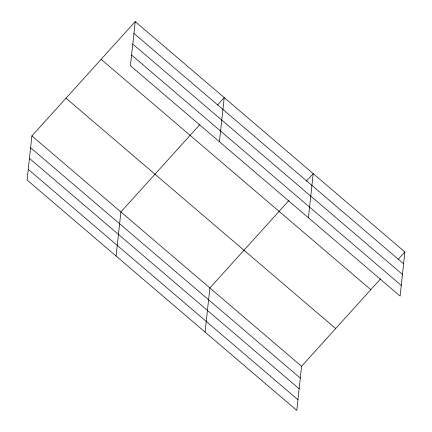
<?xml version="1.0" encoding="UTF-8"?>
<svg xmlns="http://www.w3.org/2000/svg" width="432" height="432" viewBox="0 0 432 432"><rect width="100%" height="100%" fill="white"/><g stroke="black" fill="none" stroke-linecap="round" stroke-linejoin="round"><path stroke-width="0.65" d="M135.216 21.6L130.426 65.713L400.108 296.071L404.897 251.953L135.216 21.6L31.892 135.929L27.103 180.047L296.784 410.4L301.574 366.287L380.673 278.764M116.095 256.063L120.89 211.945L199.984 124.427M219.418 141.734L224.213 97.616L217.48 105.062M205.092 332.078L209.882 287.966L288.981 200.443M308.416 217.75L313.205 173.637L306.477 181.084M398.169 259.4L404.897 251.953M133.931 33.41L403.618 263.768M132.775 44.069L402.457 274.428M131.582 55.053L401.263 285.412M101.12 59.33L370.802 289.683M65.988 98.199L335.675 328.558M31.892 135.929L301.574 366.287M30.613 147.739L300.294 378.097M29.452 158.404L299.133 388.757M28.258 169.382L297.94 399.74"/></g></svg>
